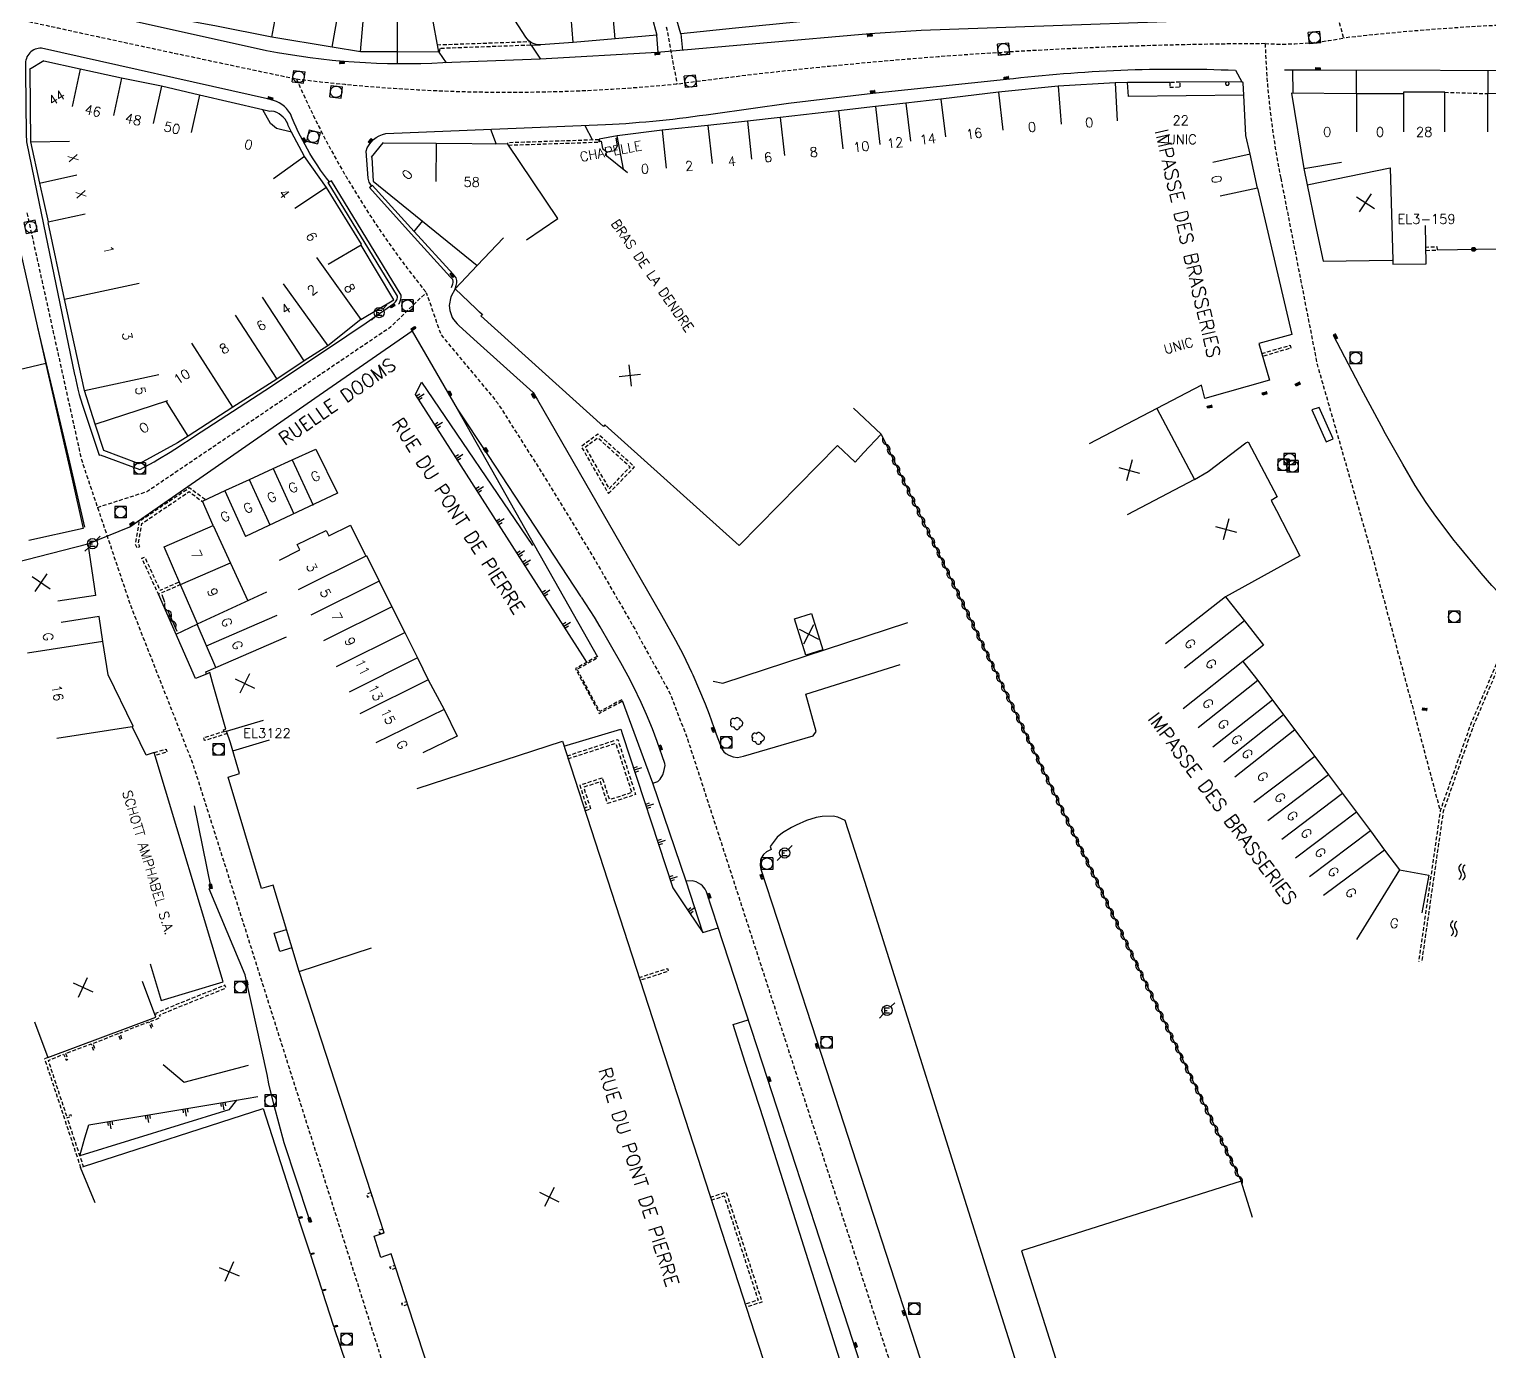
# Model space of a CAD drawing. Header units: millimetres. Extents: x 111999 to 113000, y 155000 to 156001.
# Drawn here: x 112098.1 to 112289.4, y 155653.7 to 155826.9 of the extents above; entities that cross this region are included whole.
import ezdxf
from ezdxf.enums import TextEntityAlignment as Align

# ---------------------------------------------------------------- set-up
doc = ezdxf.new("R2010")
doc.units = ezdxf.units.MM
doc.linetypes.add('DASHED', pattern=[0.75, 0.5, -0.25])
doc.layers.get('0').update_dxf_attribs({"linetype": 'CONTINUOUS'})
for name, color, linetype in [('W0001', 6, 'DASHED'), ('W0008', 7, 'CONTINUOUS'), ('W0100', 7, 'CONTINUOUS'), ('W0112', 1, 'DASHED'), ('W0211', 2, 'CONTINUOUS'), ('W0300', 7, 'CONTINUOUS'), ('W0310', 3, 'CONTINUOUS'), ('W0322', 7, 'CONTINUOUS'), ('W0334', 7, 'CONTINUOUS'), ('W0400', 7, 'CONTINUOUS'), ('W0420', 7, 'CONTINUOUS'), ('W0471', 7, 'CONTINUOUS'), ('W0500', 5, 'DASHED'), ('W0984', 7, 'CONTINUOUS'), ('W0989', 7, 'CONTINUOUS'), ('W0991', 7, 'CONTINUOUS'), ('W1102', 7, 'CONTINUOUS')]:
    doc.layers.add(name, color=color, linetype=linetype)
doc.styles.get("Standard").update_dxf_attribs({"font": 'romans.shx', "width": 0.85})

# ---------------------------------------------------------------- blocks, each defined once
blk = doc.blocks.new('T420')
for p, q in [((0.75, 0.75), (-0.75, 0.75)), ((-0.75, 0.75), (-0.75, -0.75)), ((0.75, 0.75), (0.75, -0.75)), ((0.75, -0.75), (-0.75, -0.75))]:
    blk.add_line(p, q)
blk.add_ellipse((0, 0), major_axis=(-0.53, 0.53), ratio=1, start_param=3.926991, end_param=10.210176)
blk = doc.blocks.new('T400')
for p, q in [((-0.15, 0.3), (0.15, 0.3)), ((-0.15, -0.25), (-0.15, 0.3)), ((-0.15, 0.15), (0.15, 0.15)), ((-0.15, 0), (0.15, 0)), ((0.15, 0.3), (0.15, -0.25)), ((-0.15, -0.15), (0.15, -0.15)), ((-0.15, -0.25), (-0.15, -0.3)), ((-0.15, -0.3), (0.15, -0.3)), ((0.15, -0.3), (0.15, -0.25))]:
    blk.add_line(p, q)
blk = doc.blocks.new('t500o')
at = {"color": 0, "linetype": 'Continuous'}
for centre, start, end in [((-0.5, 0.625), 216.8699, 323.1301), ((0.5, -0.125), 36.8699, 143.1301), ((0.5, -0.625), 36.8699, 143.1301), ((-0.5, 0.125), 216.8699, 323.1301)]:
    blk.add_arc(centre, 0.625, start, end, dxfattribs=at)
blk = doc.blocks.new('t310o')
at = {"color": 0, "linetype": 'Continuous'}
for centre, start, end in [((-0.5, 0.38), 216.8699, 323.1304), ((0.5, -0.37), 36.8699, 143.1303)]:
    blk.add_arc(centre, 0.625, start, end, dxfattribs=at)
blk = doc.blocks.new('t322o')
at = {"color": 0, "linetype": 'Continuous'}
for radius in [0.25, 0.15]:
    blk.add_circle((0, 0), radius, dxfattribs=at)
blk = doc.blocks.new('t991o')
at = {"color": 0, "linetype": 'Continuous'}
for p, q in [((-1, 1), (1, -1)), ((-1, -1), (1, 1))]:
    blk.add_line(p, q, dxfattribs=at)
blk = doc.blocks.new('T471')
for p, q in [((-0.333334, 0.333334), (-0.333334, -0.333334)), ((-0.333334, 0.333334), (0.333334, 0.333334)), ((-0.333334, 0), (0, 0)), ((0.500001, 0.500001), (1.000002, 1.000002)), ((-0.500001, -0.500001), (-1.000002, -1.000002)), ((-0.333334, -0.333334), (0.333334, -0.333334))]:
    blk.add_line(p, q)
blk.add_ellipse((0, 0), major_axis=(0.471405, 0.471405), ratio=1, start_param=5.4977871438, end_param=11.780972451)
blk = doc.blocks.new('T300')
for p, q in [((-0.8, 0.51), (-0.86, 0.34)), ((-0.86, 0.34), (-0.86, 0.17)), ((-0.86, 0.17), (-0.74, 0.06)), ((-0.69, 0.63), (-0.8, 0.51)), ((-0.8, -0.06), (-0.74, 0.06)), ((-0.74, 0.06), (-0.69, 0.11)), ((-0.57, 0.69), (-0.69, 0.63)), ((-0.46, 0.69), (-0.57, 0.69)), ((-0.29, 0.63), (-0.46, 0.69)), ((-0.29, 0.63), (-0.17, 0.74)), ((-0.23, 0.57), (-0.29, 0.63)), ((-0.17, 0.74), (-0.06, 0.8)), ((-0.06, 0.8), (0.06, 0.8)), ((0.06, 0.8), (0.23, 0.74)), ((0.23, 0.74), (0.34, 0.63)), ((0.34, 0.63), (0.4, 0.51)), ((0.46, 0.46), (0.34, 0.46)), ((0.4, 0.51), (0.4, 0.46)), ((0.57, 0.4), (0.46, 0.46)), ((0.57, 0.4), (0.69, 0.29)), ((0.69, 0.29), (0.74, 0.17)), ((0.74, 0.06), (0.69, -0.17)), ((0.74, 0.17), (0.74, 0.06)), ((-0.8, -0.17), (-0.8, -0.06)), ((-0.8, -0.23), (-0.8, -0.17)), ((-0.74, -0.34), (-0.8, -0.23)), ((-0.69, -0.4), (-0.74, -0.34)), ((-0.51, -0.46), (-0.69, -0.4)), ((-0.4, -0.46), (-0.51, -0.46)), ((-0.4, -0.46), (-0.34, -0.46)), ((-0.34, -0.46), (-0.34, -0.4)), ((-0.34, -0.51), (-0.34, -0.46)), ((-0.29, -0.63), (-0.34, -0.51)), ((-0.17, -0.74), (-0.29, -0.63)), ((-0.06, -0.8), (-0.17, -0.74)), ((0.06, -0.8), (-0.06, -0.8)), ((0.17, -0.74), (0.06, -0.8)), ((0.23, -0.69), (0.17, -0.74)), ((0.29, -0.46), (0.23, -0.46)), ((0.29, -0.63), (0.23, -0.69)), ((0.46, -0.4), (0.29, -0.46)), ((0.34, -0.51), (0.29, -0.63)), ((0.34, -0.51), (0.34, -0.46)), ((0.57, -0.34), (0.46, -0.4)), ((0.63, -0.29), (0.57, -0.34)), ((0.69, -0.17), (0.63, -0.29))]:
    blk.add_line(p, q)
blk = doc.blocks.new('t211o')
at = {"color": 0, "linetype": 'Continuous'}
for p, q in [((-0.29, 0.5), (-0.29, 0)), ((0, 1), (0, 0)), ((0.29, 0.5), (0.29, 0))]:
    blk.add_line(p, q, dxfattribs=at)

msp = doc.modelspace()

# ---------------------------------------------------------------- linework, layer by layer
at = {"layer": 'W0001'}
for points in [[(112262.07, 155860.61, 0.020949), (112270.37, 155825.74, 0.021597)], [(112616.37, 155622.56), (112584.37, 155637.33, 0.046499), (112559.86, 155645.27), (112540.01, 155649.39), (112507.97, 155656.04, -0.112534), (112493.68, 155662.94), (112485.71, 155669.19), (112481.22, 155673.44), (112476.89, 155678.31), (112469.97, 155687.67), (112462.36, 155697.95), (112460.67, 155700.24), (112435.55, 155739.29), (112412.69, 155775.02, 0.104615), (112393.07, 155799.53, 0.07337), (112363.69, 155817.69, 0.117511), (112319.14, 155827.55, 0.038082), (112270.37, 155825.74, -0.060718), (112260.09, 155825, 0.031585), (112184.05, 155819.83, -0.05721), (112133.1, 155820.38, -0.002794), (112091.44, 155829.34, 0.024217), (112082, 155830.29)], [(112260.09, 155825, 0.041437), (112262.14, 155807.36, 0.041437)], [(112133.1, 155820.38, 0.067804), (112150.12, 155792.38, 0.067804)]]:
    msp.add_lwpolyline(points, format="xyb", dxfattribs=at)
msp.add_lwpolyline([(112181.59, 155827.2), (112182.98, 155819.72)], dxfattribs=at)
at = {"layer": 'W0001', "flags": 128}
for points in [[(112262.14, 155807.36), (112266.91, 155782.94), (112274.04, 155758.18), (112283.04, 155724.45)], [(112097.77, 155802.81), (112104.91, 155770.48), (112111.34, 155751.39), (112119.52, 155730.59), (112130.37, 155696.34), (112158.42, 155607.83)], [(112107.02, 155764.22), (112113.47, 155766.29), (112145.49, 155787.91), (112150.12, 155792.38), (112152.03, 155786.87), (112159.45, 155777.93), (112165.98, 155767.65), (112171.91, 155757.87), (112177.45, 155748.28), (112179.33, 155744.82), (112182.1, 155739.78), (112184.37, 155733.85), (112208.92, 155658.21), (112224.3, 155611.4)]]:
    msp.add_lwpolyline(points, dxfattribs=at)
at = {"layer": 'W0008'}
for points in [[(112259.71, 155860.1), (112259.88, 155859.38), (112261.3, 155852.02), (112263.29, 155843.15), (112264.36, 155839.23), (112264.47, 155838.72), (112265.54, 155829.91), (112264.42, 155828.49), (112215.02, 155826.71), (112208.25, 155826.27), (112180.39, 155823.83), (112165.06, 155822.96), (112152.3, 155822.47, -0.060616), (112129.17, 155824.07), (112090.81, 155832.63, 0.016391), (112085.75, 155833.53, 0.009184), (112082.46, 155833.82)], [(112146.1, 155791.18), (112146.18, 155791.28, 0.134279), (112146.34, 155791.89), (112137.27, 155806.78), (112137.42, 155806.87, -0.072141), (112132.31, 155815.82, 0.214844), (112129.69, 155817.67), (112099.69, 155824.4, 0.461325), (112097.6, 155822.21), (112097.6, 155821.25), (112097.65, 155813.14), (112097.71, 155812.14), (112099.38, 155804.04)], [(112153.89, 155792.87), (112154.05, 155793.31, 0.299678), (112153.84, 155794.57), (112153.64, 155794.78), (112148.52, 155800.39), (112143.05, 155806.47), (112142.93, 155806.37), (112142.65, 155806.85), (112142.51, 155807.38), (112142.23, 155810.89, -0.283096), (112144.84, 155813.22), (112173.63, 155814.39, 0.024391), (112187.71, 155815.82), (112197.62, 155817.18), (112208.67, 155818.53), (112226.18, 155820.33, -0.040201), (112256.2, 155821.52)]]:
    msp.add_lwpolyline(points, format="xyb", dxfattribs=at)
msp.add_lwpolyline([(112307.06, 155824.29), (112299.11, 155824.39), (112299.12, 155821.45), (112267, 155821.54), (112262.63, 155821.52)], dxfattribs=at)
at = {"layer": 'W0008', "flags": 128}
for points in [[(112099.38, 155804.04), (112104, 155781.65), (112104.03, 155781.55), (112104.45, 155779.71), (112104.63, 155779.03), (112105.03, 155777.74), (112107.24, 155771.06), (112107.37, 155771.09), (112112.58, 155769.2), (112114.45, 155770.21), (112114.93, 155770.48), (112116.53, 155771.46), (112117.77, 155772.23), (112118.23, 155772.53), (112119.03, 155773.06), (112119.74, 155773.54), (112128.94, 155779.53), (112137.19, 155785.02), (112142.23, 155788.41), (112145.87, 155790.94), (112146.1, 155791.18)], [(112153.89, 155792.87), (112153.35, 155791.83), (112153.11, 155790.68), (112153.19, 155790.04), (112153.53, 155789.12), (112153.7, 155788.83), (112154.17, 155788.29), (112154.44, 155788.02), (112156.78, 155785.86), (112164.12, 155779.26), (112164.71, 155778.32), (112175.63, 155759.35), (112180.97, 155750.11), (112181.59, 155749.02), (112182.81, 155746.8), (112183.78, 155744.94), (112184.9, 155742.62), (112185.06, 155742.26), (112186.67, 155738.45), (112187.2, 155737.12), (112188.14, 155734.49), (112188.86, 155732.56), (112189.15, 155732.19), (112189.4, 155731.97), (112189.79, 155731.74), (112190.35, 155731.52), (112190.93, 155731.44), (112191.71, 155731.62), (112200.84, 155734.28), (112201.24, 155734.84), (112199.87, 155739.72), (112212.25, 155743.63)], [(112099.15, 155787.81), (112103.21, 155770.71), (112105.3, 155761.64)], [(112105.88, 155759.5), (112111.27, 155761.68), (112136.08, 155778.91), (112148.27, 155787.35)], [(112148.26, 155787.32), (112154.19, 155777.12), (112158.23, 155771), (112170.39, 155752.49)], [(112292.54, 155751.13), (112289.81, 155753.98), (112288.39, 155755.6), (112285.31, 155759.35), (112284.88, 155759.88), (112282.46, 155763.05), (112281.18, 155764.87), (112279.78, 155767.09), (112278.13, 155769.88), (112276.4, 155772.93), (112275.71, 155774.17), (112275.63, 155774.31), (112272.97, 155779.25), (112271.48, 155782.06), (112269.06, 155786.76)], [(112154.19, 155777.12), (112172.55, 155744.64)], [(112121.33, 155742.37), (112119.89, 155741.79), (112115.02, 155752.83)], [(112179.83, 155728.07), (112180.46, 155728.31), (112180.8, 155728.61), (112181.12, 155729.16), (112181.28, 155729.6), (112181.42, 155730.39), (112181.38, 155730.67), (112180.38, 155733.53), (112179.77, 155735.18), (112178.99, 155737.08), (112178.28, 155738.65), (112177.27, 155740.73), (112176.57, 155742.11), (112175.86, 155743.46), (112175.64, 155743.85), (112172.93, 155748.57), (112172.18, 155749.81), (112170.47, 155752.43)], [(112117.32, 155747.62), (112120.07, 155748.92)], [(112187.72, 155741.43), (112189.01, 155741.2), (112191.78, 155742.1), (112213.27, 155749.12)], [(112168.16, 155732.94), (112175.62, 155735.16), (112175.84, 155734.47), (112182.44, 155714.36), (112184.55, 155711.2), (112186.37, 155708.48), (112188.38, 155709.13)], [(112134.74, 155671.16), (112131.49, 155680.92), (112130.16, 155685.84), (112129.49, 155688.67), (112129.28, 155689.9), (112126.37, 155702.93), (112121.67, 155714.24), (112121.91, 155714.36), (112119.73, 155725.1)], [(112235.17, 155627.81), (112223.92, 155663.35), (112207.6, 155715.19), (112205.02, 155723.17), (112204.07, 155723.62), (112203.46, 155723.74), (112202.04, 155723.72), (112201.22, 155723.58), (112199.97, 155723.16), (112198.62, 155722.58), (112197.98, 155722.25), (112196.83, 155721.58), (112196.11, 155720.98), (112195.19, 155719.75), (112195.33, 155719.37), (112194.72, 155719.09), (112194.34, 155718.73), (112194.04, 155718.23), (112193.95, 155717.97), (112193.88, 155717.3), (112193.97, 155716.8), (112196.12, 155710.26), (112203.15, 155688.68), (112215.97, 155649.24)], [(112194.63, 155615.7), (112195.22, 155613.8), (112204.97, 155613.91), (112216.49, 155614.14), (112216.91, 155614.23), (112217.65, 155614.64), (112218.1, 155615.06), (112218.34, 155615.51), (112218.47, 155616.28), (112218.34, 155617.08), (112214.54, 155628.85), (112205.47, 155656.75), (112194.21, 155691.35), (112188.33, 155709.27), (112186.84, 155713.84), (112186.69, 155714.17), (112186.33, 155714.63), (112186.12, 155714.8), (112185.52, 155715.12), (112184.96, 155715.27), (112184.21, 155715.23)], [(112132.51, 155706.49), (112130.91, 155706.01), (112130.17, 155708.42), (112131.79, 155708.91)], [(112216.49, 155614.14), (112194.38, 155683.96), (112191.94, 155691.46), (112190.35, 155696.42), (112192.32, 155697.06)], [(112115.64, 155691.21), (112118.38, 155688.88), (112126.81, 155691.11)], [(112104.69, 155679.24), (112105.38, 155681.6), (112105.87, 155683.28), (112123.46, 155686.23), (112128.03, 155687)]]:
    msp.add_lwpolyline(points, dxfattribs=at)
msp.add_lwpolyline([(112267.19, 155777.33), (112266.23, 155777.01), (112268.11, 155772.82), (112269.02, 155773.2)], close=True, dxfattribs=at)
at = {"layer": 'W0100'}
for points in [[(112150.82, 155828.88), (112151.72, 155823.88), (112146.33, 155823.91), (112141.49, 155823.92), (112137.8, 155824.55), (112129.89, 155825.87), (112122.63, 155827.28), (112117.58, 155828.21), (112111.59, 155829.85), (112106.88, 155831.03), (112101.04, 155832.45), (112096.05, 155833.6), (112093.21, 155834.14), (112092.04, 155835.52), (112092.01, 155838.41), (112091.97, 155852.29), (112096.97, 155852.31)], [(112259.35, 155838.41), (112264.33, 155838.85), (112265.39, 155829.94), (112255.97, 155829.68), (112251.54, 155829.54), (112251.56, 155830.14), (112245.96, 155829.99), (112240.99, 155829.8), (112235.81, 155829.61), (112228.74, 155829.38), (112213.11, 155828.92), (112203.2, 155828.21), (112199.09, 155827.88), (112190.65, 155827.02), (112183.5, 155826.29), (112182.07, 155831.28)], [(112141.55, 155788.85), (112145.85, 155791.41), (112141.58, 155798.6), (112141.64, 155798.71), (112137.05, 155806.16), (112134.14, 155810.19), (112132.47, 155813.39), (112130.5, 155813.88), (112129.69, 155814.52), (112128.7, 155816.33), (112120.41, 155818.25), (112115.39, 155819.41), (112110.17, 155820.49), (112104.77, 155821.66), (112100, 155822.69), (112099.97, 155822.75), (112098.1, 155821.59), (112098.14, 155821.51), (112098.23, 155812.15), (112099.42, 155806.71), (112100.54, 155801.63)], [(112259.1, 155806.07), (112258.12, 155810.53), (112257.56, 155812.96), (112257.29, 155818.25), (112242.17, 155818.06), (112242.04, 155819.89), (112240.41, 155819.86), (112232.96, 155819.43), (112225.15, 155818.64), (112217.59, 155817.74), (112213.01, 155817.19), (112209.03, 155816.75), (112204.16, 155816.19), (112196.53, 155815.3), (112192.23, 155814.86), (112187.04, 155814.27), (112181.06, 155813.64), (112175.14, 155812.93), (112172.8, 155812.49), (112172.85, 155812.21), (112173.03, 155812.24), (112173.22, 155811.24), (112173.79, 155810.8), (112173.58, 155810.46), (112176.48, 155808.12)], [(112283.65, 155813.43), (112283.64, 155818.43), (112283.63, 155818.63), (112278.22, 155818.62), (112278.23, 155818.42), (112272.07, 155818.43), (112263.54, 155818.52), (112265.18, 155808.64), (112270.11, 155809.46)], [(112308, 155813.55), (112307.88, 155818.54), (112303.24, 155818.44), (112294.89, 155818.44), (112289.25, 155818.45), (112289.25, 155813.45)], [(112163.24, 155799.28), (112167.38, 155802.08), (112160.82, 155811.81), (112151.43, 155811.92), (112144.52, 155811.95), (112144.42, 155812.02), (112142.9, 155810.14), (112142.98, 155810.07), (112143.15, 155806.98), (112156.8, 155795.94), (112153.89, 155792.87), (112157.52, 155789.43)]]:
    msp.add_lwpolyline(points, dxfattribs=at)
msp.add_lwpolyline([(112179.02, 155831.03), (112180.34, 155826.11), (112174.89, 155825.63), (112169.36, 155825.15), (112165.09, 155824.85, -0.28296), (112163.19, 155825.85), (112160.78, 155829.57)], format="xyb", dxfattribs=at)
at = {"layer": 'W0100', "flags": 128}
for points in [[(112172.8, 155812.49), (112172.85, 155812.21), (112173.03, 155812.24), (112173.22, 155811.24), (112173.79, 155810.8), (112174.84, 155811), (112175.21, 155811.62), (112175.03, 155812.62), (112175.2, 155812.65), (112175.14, 155812.93)], [(112265.18, 155808.64), (112265.62, 155806.48), (112266.71, 155801.18), (112267.7, 155796.5), (112276.76, 155796.64), (112276.81, 155796.64), (112276.81, 155796.11), (112281.2, 155796.15), (112281.12, 155801.15)], [(112259.1, 155806.07), (112263.57, 155786.89), (112259.26, 155785.72), (112260.68, 155780.88), (112252.18, 155778.48), (112251.74, 155780.22), (112245.9, 155777.17), (112250.85, 155767.86), (112252.61, 155768.92), (112257.55, 155772.67), (112257.88, 155772.83), (112261.66, 155765.61), (112260.89, 155765.14), (112261.58, 155763.8), (112264.62, 155757.85), (112254.88, 155752.5), (112257.37, 155749.33), (112259.88, 155746.16), (112257.17, 155744.02), (112259.15, 155741.51), (112261.07, 155738.97), (112261.07, 155738.97), (112264.76, 155734), (112266.6, 155731.56), (112268.41, 155729.15), (112270.24, 155726.7), (112272.07, 155724.26), (112273.89, 155721.81), (112275.75, 155719.31), (112277.7, 155716.7), (112281.54, 155716), (112280.64, 155711.08)], [(112095.85, 155802.53), (112100.23, 155783.01), (112103.71, 155767.92), (112105.15, 155761.43), (112098.01, 155759.87)], [(112141.55, 155788.85), (112137.2, 155785.4), (112134.12, 155783.41), (112130.54, 155781.04), (112124.78, 155777.35), (112118.92, 155773.57), (112117.52, 155772.69), (112112.48, 155769.93), (112107.85, 155771.67), (112106.72, 155775.14), (112105.3, 155779.54), (112102.71, 155791.49), (112100.57, 155801.54), (112100.57, 155801.54), (112100.57, 155801.54)], [(112206.11, 155777.22), (112209.76, 155773.8), (112207.46, 155771.37), (112206.34, 155770.15), (112204.02, 155772.33), (112191.14, 155759.24), (112173.53, 155775.05), (112173.34, 155774.83), (112157.27, 155789.33), (112157.27, 155789.33), (112157.27, 155789.33), (112157.44, 155789.51), (112157.12, 155789.81)], [(112162.17, 155615.2), (112145.52, 155666.36), (112144.16, 155665.92), (112143.27, 155668.69), (112144.62, 155669.13), (112142.91, 155674.37), (112133.45, 155703.4), (112130.04, 155714.71), (112128.54, 155714.28), (112124.15, 155728.87), (112125.65, 155729.34), (112124.46, 155733.36), (112123.95, 155734.89), (112123.62, 155734.78), (112123.54, 155735.06), (112123.86, 155735.16), (112122.08, 155741.28), (112121.76, 155742.56), (112121.33, 155742.37), (112121.23, 155742.65), (112122.52, 155743.22), (112121.29, 155746.07), (112120.07, 155748.92), (112120.15, 155748.96), (112117.96, 155753.99), (112115.76, 155759.04), (112122.19, 155761.85), (112120.78, 155765.05), (112123.86, 155766.47), (112126.95, 155767.89), (112130.03, 155769.3), (112132.56, 155770.46), (112135.65, 155771.86), (112138.49, 155766.09), (112126.43, 155760.42)], [(112130.86, 155757.32), (112133.55, 155758.64), (112133.2, 155759.36), (112136.98, 155761.2), (112137.33, 155760.49), (112140.2, 155761.89), (112140.2, 155761.89), (112142.06, 155758.09), (112142.18, 155757.84), (112142.28, 155757.89), (112143.94, 155754.54), (112145.62, 155751.19), (112147.29, 155747.83), (112148.96, 155744.48), (112150.38, 155741.63), (112152.48, 155737.73), (112154.19, 155734.23), (112149.69, 155732.04)], [(112094.03, 155751.27), (112092.79, 155756.12), (112105.77, 155759.43), (112106.78, 155752.68), (112101.83, 155751.94)], [(112113.93, 155704.38), (112115.37, 155699.59), (112123.5, 155702.03), (112114.46, 155732.08), (112113.42, 155731.72), (112113.42, 155731.72), (112111.83, 155734.96), (112111.83, 155734.96), (112111.57, 155735.47), (112111.7, 155735.53), (112108.41, 155742.28), (112107.74, 155746.66), (112107.22, 155749.93), (112102.28, 155749.15)], [(112148.93, 155727.39), (112167.96, 155733.56), (112204.42, 155621.28)], [(112098.75, 155696.79), (112100.49, 155692.11), (112114.65, 155697.38), (112112.91, 155702.06)], [(112105.19, 155677.81), (112128.73, 155685.42), (112133.33, 155671.15), (112133.81, 155671.28), (112133.86, 155671.12), (112133.86, 155671.12), (112133.39, 155670.97), (112134.89, 155666.4), (112135.36, 155666.53), (112135.4, 155666.37), (112135.4, 155666.37), (112134.95, 155666.23), (112136.41, 155661.65), (112136.89, 155661.77), (112136.93, 155661.62), (112136.47, 155661.47), (112137.96, 155656.89), (112138.43, 155657.02), (112138.48, 155656.86), (112138.02, 155656.71), (112139.61, 155651.96), (112134.87, 155650.37)], [(112106.73, 155673.06), (112104.81, 155677.69)], [(112258.44, 155671.13), (112256.93, 155675.9), (112228.17, 155666.78), (112250.59, 155596.05), (112255.36, 155597.56)]]:
    msp.add_lwpolyline(points, dxfattribs=at)
msp.add_lwpolyline([(112199.9, 155744.84), (112198.39, 155749.62), (112200.63, 155750.32), (112202.13, 155745.54)], close=True, dxfattribs=at)
at = {"layer": 'W0112'}
msp.add_line((112283.63, 155818.63), (112289.25, 155818.45), dxfattribs=at)
for points in [[(112151.55, 155824.85), (112163.69, 155825.28), (112163.77, 155824.79), (112151.88, 155824.36), (112151.81, 155823.88), (112151.72, 155823.88)], [(112160.89, 155811.7), (112172.78, 155812.1), (112172.77, 155812.4), (112160.79, 155812), (112160.79, 155811.81)]]:
    msp.add_lwpolyline(points, dxfattribs=at)
msp.add_lwpolyline([(112247.6, 155819.31), (112248.95, 155819.32), (112248.94, 155819.94), (112247.59, 155819.92)], close=True, dxfattribs=at)
msp.add_lwpolyline([(112255.25, 155819.57, 5.46583), (112255.09, 155819.54, 0.182955)], format="xyb", close=True, dxfattribs=at)
at = {"layer": 'W0112', "flags": 128}
for points in [[(112281.2, 155797.89), (112282.68, 155797.96), (112282.66, 155798.36), (112281.18, 155798.29)], [(112259.65, 155784.39), (112263.36, 155785.47), (112263.47, 155785.09), (112259.76, 155784.01)], [(112121.13, 155765.23), (112119.06, 155766.77), (112112.46, 155762.34), (112111.98, 155759.41), (112112.21, 155758.9), (112112.57, 155759.07), (112112.57, 155759.07), (112112.39, 155759.46), (112112.83, 155762.1), (112119.04, 155766.28), (112120.89, 155764.91)], [(112117.92, 155754.1), (112115.02, 155752.83), (112112.84, 155757.55), (112113.2, 155757.72), (112115.22, 155753.35), (112117.76, 155754.47)], [(112295.68, 155756.11), (112287.01, 155735.73), (112283.04, 155724.45), (112280.21, 155704.66)], [(112296.05, 155755.95), (112287.38, 155735.58), (112283.43, 155724.35), (112280.6, 155704.59)], [(112124.05, 155734.58), (112121.06, 155733.65), (112120.94, 155734.04), (112123.59, 155734.86)], [(112168.58, 155731.65), (112175.22, 155733.81), (112177.57, 155726.58), (112173.89, 155725.39), (112172.96, 155728.26), (112170.75, 155727.53), (112171.67, 155724.67), (112170.94, 155724.43)], [(112168.7, 155731.27), (112174.96, 155733.3), (112177.06, 155726.83), (112174.15, 155725.9), (112173.22, 155728.76), (112170.25, 155727.79), (112171.17, 155724.93), (112170.81, 155724.81)], [(112114.46, 155732.08), (112116.02, 155732.54), (112116.13, 155732.15), (112114.58, 155731.69)], [(112178.01, 155702.59), (112181.73, 155703.79), (112181.85, 155703.41), (112178.14, 155702.21)], [(112100.49, 155692.12), (112100.08, 155691.95), (112102.39, 155684.98), (112102.55, 155684.49), (112102.55, 155684.48), (112104.81, 155677.69), (112105.19, 155677.81), (112103.05, 155684.23), (112103.61, 155684.42), (112103.56, 155684.61), (112103, 155684.42), (112102.77, 155685.1), (112100.58, 155691.73), (112102.58, 155692.55), (112102.9, 155691.78), (112103.14, 155691.88), (112102.87, 155692.67), (112106.2, 155693.89), (112106.47, 155693.14), (112106.47, 155693.14), (112106.71, 155693.22), (112106.45, 155693.98), (112109.71, 155695.24), (112110, 155694.48), (112110, 155694.48), (112110.23, 155694.55), (112109.98, 155695.35), (112113.75, 155696.78), (112114.05, 155695.99), (112114.05, 155695.99), (112114.28, 155696.08), (112114, 155696.87), (112115.27, 155697.35), (112115.15, 155697.67), (112117.17, 155698.53), (112123.86, 155701.22), (112123.71, 155701.59), (112117.01, 155698.9), (112114.64, 155697.89), (112114.72, 155697.67), (112114.56, 155697.61)], [(112142.9, 155674.41), (112142.31, 155674.21), (112142.43, 155673.83), (112143.02, 155674.03)], [(112187.36, 155673.8), (112189.43, 155674.47), (112194.13, 155660.06), (112192.05, 155659.39)], [(112187.49, 155673.42), (112189.17, 155673.97), (112193.62, 155660.32), (112191.93, 155659.77)], [(112144.46, 155669.62), (112143.87, 155669.43), (112143.99, 155669.05), (112144.58, 155669.24)], [(112146.12, 155664.5), (112145.49, 155664.29), (112145.36, 155664.67), (112146, 155664.88)], [(112147.67, 155659.74), (112147.02, 155659.53), (112146.9, 155659.91), (112147.55, 155660.12)]]:
    msp.add_lwpolyline(points, dxfattribs=at)
for points in [[(112174, 155766.02), (112177.42, 155769.53), (112172.65, 155773.83), (112170.43, 155772.19)], [(112174.08, 155766.67), (112176.84, 155769.51), (112172.63, 155773.31), (112170.95, 155772.08)], [(112172.51, 155744.68), (112169.67, 155743.08), (112172.8, 155737.22), (112175.84, 155738.86), (112175.84, 155738.86), (112175.74, 155739.01), (112172.87, 155737.46), (112169.9, 155743.01), (112172.6, 155744.53)]]:
    msp.add_lwpolyline(points, close=True, dxfattribs=at)
at = {"layer": 'W0211', "flags": 128}
for points in [[(112171.17, 155743.92), (112170.63, 155744.76), (112162.78, 155757.03), (112148.69, 155779.02), (112149.48, 155780.62), (112164.03, 155759.21)], [(112186.37, 155708.48), (112184.21, 155715.23), (112179.83, 155728.07), (112175.84, 155738.86)], [(112125.23, 155686.54), (112124.26, 155685.26), (112104.69, 155679.24)]]:
    msp.add_lwpolyline(points, dxfattribs=at)
at = {"layer": 'W0310', "flags": 128}
for points in [[(112209.76, 155773.8), (112256.93, 155675.9)], [(112115.86, 155751.74), (112115.49, 155752.75)], [(112117.46, 155747.94), (112116.26, 155750.71)]]:
    msp.add_lwpolyline(points, dxfattribs=at)
at = {"layer": 'W0322', "flags": 128}
msp.add_lwpolyline([(112282.68, 155797.96), (112293.12, 155798.14)], dxfattribs=at)
at = {"layer": 'W0334'}
for p, q in [((112163.77, 155824.79), (112165.09, 155824.85)), ((112172.77, 155812.4), (112172.8, 155812.49))]:
    msp.add_line(p, q, dxfattribs=at)
for points in [[(112180.53, 155823.85), (112180.34, 155826.11)], [(112183.5, 155826.29), (112183.72, 155824.12)], [(112146.34, 155822.34), (112146.35, 155823.91)], [(112152.78, 155822.48), (112151.81, 155823.88)], [(112163.89, 155824.79), (112165.1, 155822.96)], [(112256.2, 155821.52), (112257.04, 155820.01)], [(112263.68, 155821.52), (112263.73, 155818.52)], [(112272.07, 155818.43), (112272.07, 155821.52)], [(112289.3, 155821.48), (112289.28, 155818.45)], [(112247.59, 155819.92), (112242.04, 155819.89)], [(112257.29, 155818.25), (112257.21, 155819.87), (112257.04, 155820.01), (112248.94, 155819.94)], [(112158.56, 155813.78), (112159.3, 155811.82)], [(112170.89, 155814.28), (112171.9, 155812.37)], [(112148.52, 155800.39), (112149.61, 155801.75)]]:
    msp.add_lwpolyline(points, dxfattribs=at)
for points in [[(112132.47, 155813.39), (112132.01, 155814.26), (112131.98, 155814.49, 0.24933), (112129.84, 155816.17), (112129.61, 155816.12), (112128.7, 155816.33)], [(112146.49, 155790.87), (112146.59, 155790.99, 0.163263), (112146.84, 155792.04), (112137.7, 155807.04), (112137.27, 155806.78)], [(112153.42, 155793.05), (112153.59, 155793.5, 0.305941), (112153.47, 155794.23), (112153.27, 155794.44), (112148.15, 155800.06), (112142.67, 155806.14), (112143.05, 155806.47)]]:
    msp.add_lwpolyline(points, format="xyb", dxfattribs=at)
at = {"layer": 'W1102'}
for p, q in [((112175.98, 155808.53), (112175.14, 155812.93)), ((112156.8, 155795.94), (112160.24, 155799.57))]:
    msp.add_line(p, q, dxfattribs=at)
at = {"layer": 'W1102', "flags": 128}
for points in [[(112129.89, 155825.87), (112130.78, 155830.8)], [(112137.8, 155824.55), (112138.64, 155829.48)], [(112141.49, 155823.92), (112141.92, 155828.92)], [(112146.35, 155823.91), (112146.34, 155828.91)], [(112169.36, 155825.15), (112168.97, 155830.14)], [(112174.89, 155825.63), (112174.46, 155830.61)], [(112104.77, 155821.66), (112103.71, 155816.77)], [(112110.17, 155820.49), (112109.13, 155815.6)], [(112115.39, 155819.41), (112114.31, 155814.52)], [(112232.96, 155819.43), (112233.35, 155814.44)], [(112240.41, 155819.86), (112240.7, 155814.87)], [(112120.41, 155818.25), (112119.29, 155813.37)], [(112217.59, 155817.74), (112218.18, 155812.78)], [(112225.15, 155818.64), (112225.7, 155813.67)], [(112272.07, 155818.43), (112272.06, 155813.43)], [(112278.23, 155818.42), (112278.23, 155813.42)], [(112204.16, 155816.19), (112204.74, 155811.22)], [(112209.03, 155816.75), (112209.59, 155811.78)], [(112213.01, 155817.19), (112213.58, 155812.23)], [(112181.06, 155813.64), (112181.58, 155808.66)], [(112187.04, 155814.27), (112187.58, 155809.3)], [(112192.23, 155814.86), (112192.77, 155809.88)], [(112196.53, 155815.3), (112197.08, 155810.33)], [(112098.23, 155812.15), (112103.33, 155812.2)], [(112151.43, 155811.92), (112151.39, 155806.92)], [(112134.14, 155810.19), (112130.08, 155807.26)], [(112258.12, 155810.53), (112253.25, 155809.43)], [(112099.42, 155806.71), (112104.3, 155807.79)], [(112265.62, 155806.48), (112276.5, 155808.71), (112276.81, 155796.64)], [(112137.05, 155806.16), (112132.89, 155803.38)], [(112259.1, 155806.07), (112254.21, 155805.01)], [(112100.54, 155801.63), (112105.42, 155802.71)], [(112141.58, 155798.6), (112137.28, 155796.04)], [(112135.72, 155796.99), (112141.55, 155788.85)], [(112102.71, 155791.49), (112112.48, 155793.59)], [(112131.37, 155793.54), (112137.2, 155785.4)], [(112134.12, 155783.41), (112128.65, 155791.78)], [(112125.08, 155789.43), (112130.54, 155781.04)], [(112124.78, 155777.35), (112119.37, 155785.76)], [(112090.48, 155780.79), (112100.26, 155783.11)], [(112105.3, 155779.54), (112115.08, 155781.64)], [(112106.72, 155775.14), (112116.24, 155778.22)], [(112118.92, 155773.57), (112116.01, 155778.15)], [(112245.9, 155777.17), (112237.03, 155772.54)], [(112132.56, 155770.46), (112135.28, 155764.51)], [(112126.89, 155767.86), (112129.61, 155761.91)], [(112130.03, 155769.3), (112132.74, 155763.39)], [(112250.85, 155767.86), (112241.99, 155763.23)], [(112123.7, 155766.4), (112126.43, 155760.42)], [(112122.19, 155761.85), (112126.71, 155751.97)], [(112117.92, 155754.1), (112124.44, 155756.93)], [(112142.18, 155757.84), (112133.32, 155753.42)], [(112144.19, 155754.04), (112143.94, 155754.54), (112135, 155750.07)], [(112120.15, 155748.96), (112129.24, 155753.13)], [(112254.88, 155752.5), (112247.01, 155746.32)], [(112145.62, 155751.19), (112136.67, 155746.72)], [(112121.29, 155746.07), (112130.56, 155750.09)], [(112257.37, 155749.33), (112249.51, 155743.15)], [(112107.74, 155746.66), (112097.86, 155745.13)], [(112122.52, 155743.22), (112131.78, 155747.24)], [(112138.34, 155743.37), (112147.29, 155747.84)], [(112148.96, 155744.48), (112140.01, 155740.02)], [(112257.17, 155744.02), (112249.33, 155737.82)], [(112150.38, 155741.63), (112141.43, 155737.17)], [(112259.15, 155741.51), (112251.31, 155735.32)], [(112261.07, 155738.97), (112253.22, 155732.77)], [(112152.48, 155737.73), (112143.49, 155733.35)], [(112262.52, 155737.02), (112254.67, 155730.83)], [(112111.57, 155735.47), (112101.69, 155733.93)], [(112123.95, 155734.89), (112128.79, 155736.33)], [(112263.97, 155735.06), (112256.13, 155728.86)], [(112124.78, 155732.32), (112129.56, 155733.75)], [(112266.6, 155731.56), (112258.61, 155725.54)], [(112268.41, 155729.15), (112260.43, 155723.13)], [(112270.24, 155726.7), (112262.26, 155720.69)], [(112272.07, 155724.26), (112264.08, 155718.24)], [(112273.89, 155721.81), (112265.9, 155715.79)], [(112275.75, 155719.31), (112267.73, 155713.33)], [(112277.7, 155716.7), (112272.05, 155707.56)], [(112133.45, 155703.4), (112142.95, 155706.5)]]:
    msp.add_lwpolyline(points, dxfattribs=at)

# ---------------------------------------------------------------- block references
at = {"layer": 'W0211'}
for p, rotation in [((112149, 155778.54), 302.6425760274231), ((112151.39, 155774.81), 302.6425760278084), ((112154.08, 155770.6), 302.6425760271189), ((112156.78, 155766.39), 302.6425760274719), ((112159.48, 155762.18), 302.6425760275641), ((112162.17, 155757.97), 302.6425760275641), ((112162.93, 155756.78), 302.6425760272008), ((112165.48, 155752.82), 302.642576027694), ((112168.17, 155748.61), 302.6425760275791), ((112177.39, 155729.76), 288.16948608607), ((112178.95, 155725.01), 288.1694860859439), ((112180.51, 155720.26), 288.1694860857368), ((112182.07, 155715.5), 288.1694860862245), ((112184.55, 155711.2), 303.7338256679511), ((112118.52, 155685.4), 189.5025040172123), ((112123.46, 155686.23), 189.5025040172803), ((112108.66, 155683.75), 189.502504017162), ((112113.59, 155684.58), 189.5025040171805)]:
    msp.add_blockref('t211o', p, dxfattribs=dict(at, rotation=rotation))
at = {"layer": 'W0300'}
for p in [(112190.85, 155735.87), (112193.67, 155733.94)]:
    msp.add_blockref('T300', p, dxfattribs=at)
at = {"layer": 'W0310'}
for p, rotation in [((112210.41, 155772.45), 295.7234937704807), ((112211.06, 155771.1), 295.7234937704807), ((112211.71, 155769.75), 295.7234937704807), ((112212.36, 155768.4), 295.7234937704807), ((112213.01, 155767.05), 295.7234937704807), ((112213.66, 155765.7), 295.7234937704807), ((112214.32, 155764.34), 295.7234937704807), ((112214.97, 155762.99), 295.7234937704807), ((112215.62, 155761.64), 295.7234937704807), ((112216.27, 155760.29), 295.7234937704807), ((112216.92, 155758.94), 295.7234937704807), ((112217.57, 155757.59), 295.7234937704807), ((112218.22, 155756.24), 295.7234937704807), ((112218.87, 155754.88), 295.7234937704807), ((112219.52, 155753.53), 295.7234937704807), ((112220.18, 155752.18), 295.7234937704807), ((112116.27, 155750.7), 113.3147965323418), ((112116.86, 155749.32), 113.3147965323418), ((112220.83, 155750.83), 295.7234937704807), ((112221.48, 155749.48), 295.7234937704807), ((112222.13, 155748.13), 295.7234937704807), ((112222.78, 155746.78), 295.7234937704807), ((112223.43, 155745.43), 295.7234937704807), ((112224.08, 155744.07), 295.7234937704807), ((112224.73, 155742.72), 295.7234937704807), ((112225.38, 155741.37), 295.7234937704807), ((112226.03, 155740.02), 295.7234937704807), ((112226.69, 155738.67), 295.7234937704807), ((112227.34, 155737.32), 295.7234937704807), ((112227.99, 155735.97), 295.7234937704807), ((112228.64, 155734.61), 295.7234937704807), ((112229.29, 155733.26), 295.7234937704807), ((112229.94, 155731.91), 295.7234937704807), ((112230.59, 155730.56), 295.7234937704807), ((112231.24, 155729.21), 295.7234937704807), ((112231.89, 155727.86), 295.7234937704807), ((112232.55, 155726.51), 295.7234937704807), ((112233.2, 155725.15), 295.7234937704807), ((112233.85, 155723.8), 295.7234937704807), ((112234.5, 155722.45), 295.7234937704807), ((112235.15, 155721.1), 295.7234937704807), ((112235.8, 155719.75), 295.7234937704807), ((112236.45, 155718.4), 295.7234937704807), ((112237.1, 155717.05), 295.7234937704807), ((112237.75, 155715.7), 295.7234937704807), ((112238.4, 155714.34), 295.7234937704807), ((112239.06, 155712.99), 295.7234937704807), ((112239.71, 155711.64), 295.7234937704807), ((112240.36, 155710.29), 295.7234937704807), ((112241.01, 155708.94), 295.7234937704807), ((112241.66, 155707.59), 295.7234937704807), ((112242.31, 155706.24), 295.7234937704807), ((112242.96, 155704.88), 295.7234937704807), ((112243.61, 155703.53), 295.7234937704807), ((112244.26, 155702.18), 295.7234937704807), ((112244.91, 155700.83), 295.7234937704807), ((112245.57, 155699.48), 295.7234937704807), ((112246.22, 155698.13), 295.7234937704807), ((112246.87, 155696.78), 295.7234937704807), ((112247.52, 155695.43), 295.7234937704807), ((112248.17, 155694.07), 295.7234937704807), ((112248.82, 155692.72), 295.7234937704807), ((112249.47, 155691.37), 295.7234937704807), ((112250.12, 155690.02), 295.7234937704807), ((112250.77, 155688.67), 295.7234937704807), ((112251.43, 155687.32), 295.7234937704807), ((112252.08, 155685.97), 295.7234937704807), ((112252.73, 155684.61), 295.7234937704807), ((112253.38, 155683.26), 295.7234937704807), ((112254.03, 155681.91), 295.7234937704807), ((112254.68, 155680.56), 295.7234937704807), ((112255.33, 155679.21), 295.7234937704807), ((112255.98, 155677.86), 295.7234937704807), ((112256.63, 155676.51), 295.7234937704807)]:
    msp.add_blockref('t310o', p, dxfattribs=dict(at, rotation=rotation))
at = {"layer": 'W0322', "rotation": 1.016628901486608}
msp.add_blockref('t322o', (112287.42, 155798.04), dxfattribs=at)
at = {"layer": 'W0400'}
for p, rotation in [((112208.25, 155826.11), 273.7375442522776), ((112180.39, 155823.69), 274.9900364756587), ((112139.07, 155822.55), 269.0251714398257), ((112266.99, 155821.7), 269.8516478436837), ((112226.18, 155820.5), 95.8631519836994), ((112129.69, 155817.83), 254.3850017154417), ((112208.66, 155818.69), 96.98093162262035), ((112134.1, 155812.32), 206.3683015687068), ((112142.81, 155812.24), 137.1262268162964), ((112153.53, 155794.68), 222.3613132528938), ((112145.72, 155790.65), 124.7834913192649), ((112148.43, 155787.65), 305.5684661914457), ((112269.3, 155786.61), 207.0458480709053), ((112153.18, 155779.16), 29.86999638581728), ((112164.19, 155778.87), 31.89671670995835), ((112260.03, 155779.16), 105.3284848991365), ((112264.38, 155780.38), 116.742647998627), ((112252.84, 155777.42), 103.1930658322023), ((112157.93, 155771.73), 32.67597176688991), ((112111.56, 155762.06), 304.7802692239973), ((112281.03, 155737.76), 83.13092902185218), ((112187.77, 155735.1), 18.70890962738407), ((112180.82, 155732.73), 199.2682892834168), ((112194.13, 155715.82), 18.19730248933369), ((112121.86, 155714.53), 191.3467459811419), ((112187.19, 155713.27), 197.9682887906488), ((112126.55, 155701.87), 189.6266720203786), ((112201.36, 155693.68), 17.74293929400546), ((112195.06, 155689.24), 198.0204053829444), ((112134.85, 155670.83), 199.3492820923672), ((112212.76, 155658.65), 17.85583659700378), ((112206.39, 155654.41), 198.1174969074521)]:
    msp.add_blockref('T400', p, dxfattribs=dict(at, rotation=rotation))
at = {"layer": 'W0420'}
for p, rotation in [((112225.81, 155824.26), 275.8025213927958), ((112266.57, 155825.79), 275.8025213927958), ((112133.39, 155820.65), 172.0875951714487), ((112138.31, 155818.69), 172.0875951714487), ((112184.76, 155820.06), 275.8025213927958), ((112135.31, 155812.79), 76.65650326153173), ((112098.28, 155800.96), 281.6329177470047)]:
    msp.add_blockref('T420', p, dxfattribs=dict(at, rotation=rotation))
for p in [(112147.67, 155790.66), (112271.96, 155783.8), (112263.29, 155770.55), (112112.55, 155769.31), (112262.49, 155769.79), (112263.68, 155769.6), (112110.05, 155763.58), (112284.86, 155749.86), (112122.89, 155732.48), (112189.43, 155733.4), (112194.79, 155717.52), (112125.74, 155701.32), (112202.59, 155694.08), (112129.71, 155686.46), (112214.09, 155659.18), (112139.67, 155655.18)]:
    msp.add_blockref('T420', p, dxfattribs=at)
at = {"layer": 'W0471'}
for p in [(112143.95, 155789.75), (112106.37, 155759.46), (112197.1, 155718.92), (112210.53, 155698.29)]:
    msp.add_blockref('T471', p, dxfattribs=at)
at = {"layer": 'W0500'}
for p, rotation in [((112285.9, 155716.42), 79.46842847794574), ((112284.84, 155709), 82.39060392572092)]:
    msp.add_blockref('t500o', p, dxfattribs=dict(at, rotation=rotation))
at = {"layer": 'W0991'}
for p, rotation in [((112273.24, 155804.15), 11.62763522428892), ((112176.81, 155781.51), 321.1119592672551), ((112242.28, 155769.07), 299.4274661795743), ((112254.97, 155761.34), 300.0944152556813), ((112099.65, 155754.35), 11.02253383231376), ((112200.28, 155747.6), 17.48637960247618), ((112126.32, 155741.13), 288.6670463446625), ((112105.13, 155701.3), 20.41271374046216), ((112166.24, 155673.83), 288.4254098578433), ((112124.29, 155664.05), 291.7461417563946)]:
    msp.add_blockref('t991o', p, dxfattribs=dict(at, rotation=rotation))

# ---------------------------------------------------------------- texts
at = {"layer": 'W0984'}
for s, rotation, p in [('CHAPELLE', 10.7212, (112174.32, 155810.9)), ('UNIC', 0.5124, (112249.16, 155812.45)), ('BRAS DE LA DENDRE', 304.7171, (112179.77, 155794.6)), ('UNIC', 15.7543, (112248.74, 155785.4)), ('SCHOTT AMPHABEL S.A.', 286.7394, (112113.69, 155717.68))]:
    msp.add_text(s, height=1.25, rotation=rotation, dxfattribs=at).set_placement(p, align=Align.MIDDLE)
for s, p in [('EL3-159', (112281.25, 155802.01)), ('EL3122', (112129.25, 155734.62))]:
    msp.add_text(s, height=1.25, dxfattribs=at).set_placement(p, align=Align.MIDDLE)
at = {"layer": 'W0989'}
for s, rotation, p in [('IMPASSE DES BRASSERIES', 283.122, (112249.96, 155798.81)), ('RUELLE DOOMS', 34.7803, (112138.44, 155778.09)), ('RUE DU PONT DE PIERRE', 302.643, (112154.33, 155763.08)), ('IMPASSE DES BRASSERIES', 306.819, (112254.52, 155724.71)), ('RUE DU PONT DE PIERRE', 287.4746, (112177.96, 155676.45))]:
    msp.add_text(s, height=1.75, rotation=rotation, dxfattribs=at).set_placement(p, align=Align.MIDDLE)
at = {"layer": 'W0991'}
for s, rotation, p in [('44', 31.6999, (112101.66, 155817.91)), ('46', 347.8225, (112106.42, 155816.19)), ('48', 348.2411, (112111.72, 155815.06)), ('22', 0.5124, (112249.02, 155814.95)), ('50', 346.9928, (112116.8, 155813.95)), ('16', 6.8031, (112221.94, 155813.22)), ('0', 5.7335, (112229.52, 155814.06)), ('0', 3.3463, (112237.03, 155814.66)), ('0', 359.932, (112268.22, 155813.43)), ('0', 359.932, (112275.15, 155813.42)), ('28', 0.1311, (112280.94, 155813.43)), ('0', 347.9398, (112126.82, 155811.76)), ('10', 6.5855, (112207.16, 155811.5)), ('12', 6.3118, (112211.58, 155812.01)), ('14', 6.8167, (112215.88, 155812.5)), ('X', 282.339, (112103.82, 155809.99)), ('4', 6.4709, (112190.17, 155809.59)), ('6', 5.9327, (112194.92, 155810.11)), ('8', 6.6415, (112200.91, 155810.78)), ('0', 50.7209, (112147.62, 155807.84)), ('0', 1.3564, (112178.78, 155808.6)), ('2', 6.0295, (112184.58, 155808.98)), ('58', 359.3206, (112156.08, 155806.86)), ('0', 282.3341, (112253.73, 155807.22)), ('X', 282.5086, (112104.86, 155805.25)), ('4', 305.8959, (112131.49, 155805.32)), ('6', 300.8715, (112135.09, 155799.71)), ('1', 281.9809, (112108.49, 155797.98)), ('2', 38.4065, (112135.16, 155792.72)), ('8', 300.7591, (112140.09, 155792.94)), ('4', 32.8568, (112131.71, 155790.24)), ('6', 32.8568, (112128.48, 155788.05)), ('3', 281.9809, (112110.93, 155786.67)), ('8', 32.8568, (112123.63, 155785.05)), ('10', 32.8568, (112118.08, 155781.36)), ('5', 281.9809, (112112.66, 155779.51)), ('O', 28.693, (112113.12, 155774.66)), ('G', 24.8875, (112135.59, 155768.29)), ('G', 24.8875, (112129.86, 155765.55)), ('G', 24.8875, (112132.64, 155766.82)), ('G', 24.8875, (112126.75, 155764.16)), ('G', 24.8875, (112123.74, 155763.01)), ('7', 294.3189, (112120.04, 155758.04)), ('3', 296.0533, (112135.12, 155756.35)), ('9', 294.3189, (112122.13, 155753.08)), ('5', 296.0533, (112136.91, 155752.97)), ('7', 296.0533, (112138.41, 155749.85)), ('G', 294.3189, (112123.98, 155749.16)), ('G', 278.6973, (112100.55, 155747.26)), ('G', 294.3189, (112125.36, 155746.16)), ('9', 296.0533, (112140.14, 155746.62)), ('G', 308.1601, (112250.26, 155746.35)), ('11', 296.0533, (112141.76, 155743.27)), ('G', 308.1601, (112253.01, 155743.72)), ('13', 296.0533, (112143.49, 155739.93)), ('16', 278.6973, (112101.79, 155739.89)), ('G', 306.9508, (112252.61, 155738.5)), ('15', 296.0533, (112145.11, 155736.81)), ('G', 306.9508, (112254.62, 155735.81)), ('G', 296.0533, (112146.95, 155733.12)), ('G', 306.9508, (112256.38, 155733.77)), ('G', 306.9508, (112257.76, 155731.92)), ('G', 306.9508, (112259.77, 155728.94)), ('G', 306.9508, (112262.06, 155726.19)), ('G', 306.9508, (112263.67, 155723.79)), ('G', 306.9508, (112265.5, 155721.5)), ('G', 306.9508, (112267.34, 155718.98)), ('G', 306.9508, (112269.05, 155716.46)), ('G', 306.9508, (112271.35, 155713.71)), ('G', 349.6562, (112277.01, 155709.71))]:
    msp.add_text(s, height=1.25, rotation=rotation, dxfattribs=at).set_placement(p, align=Align.MIDDLE)

doc.saveas('drawing.dxf')
